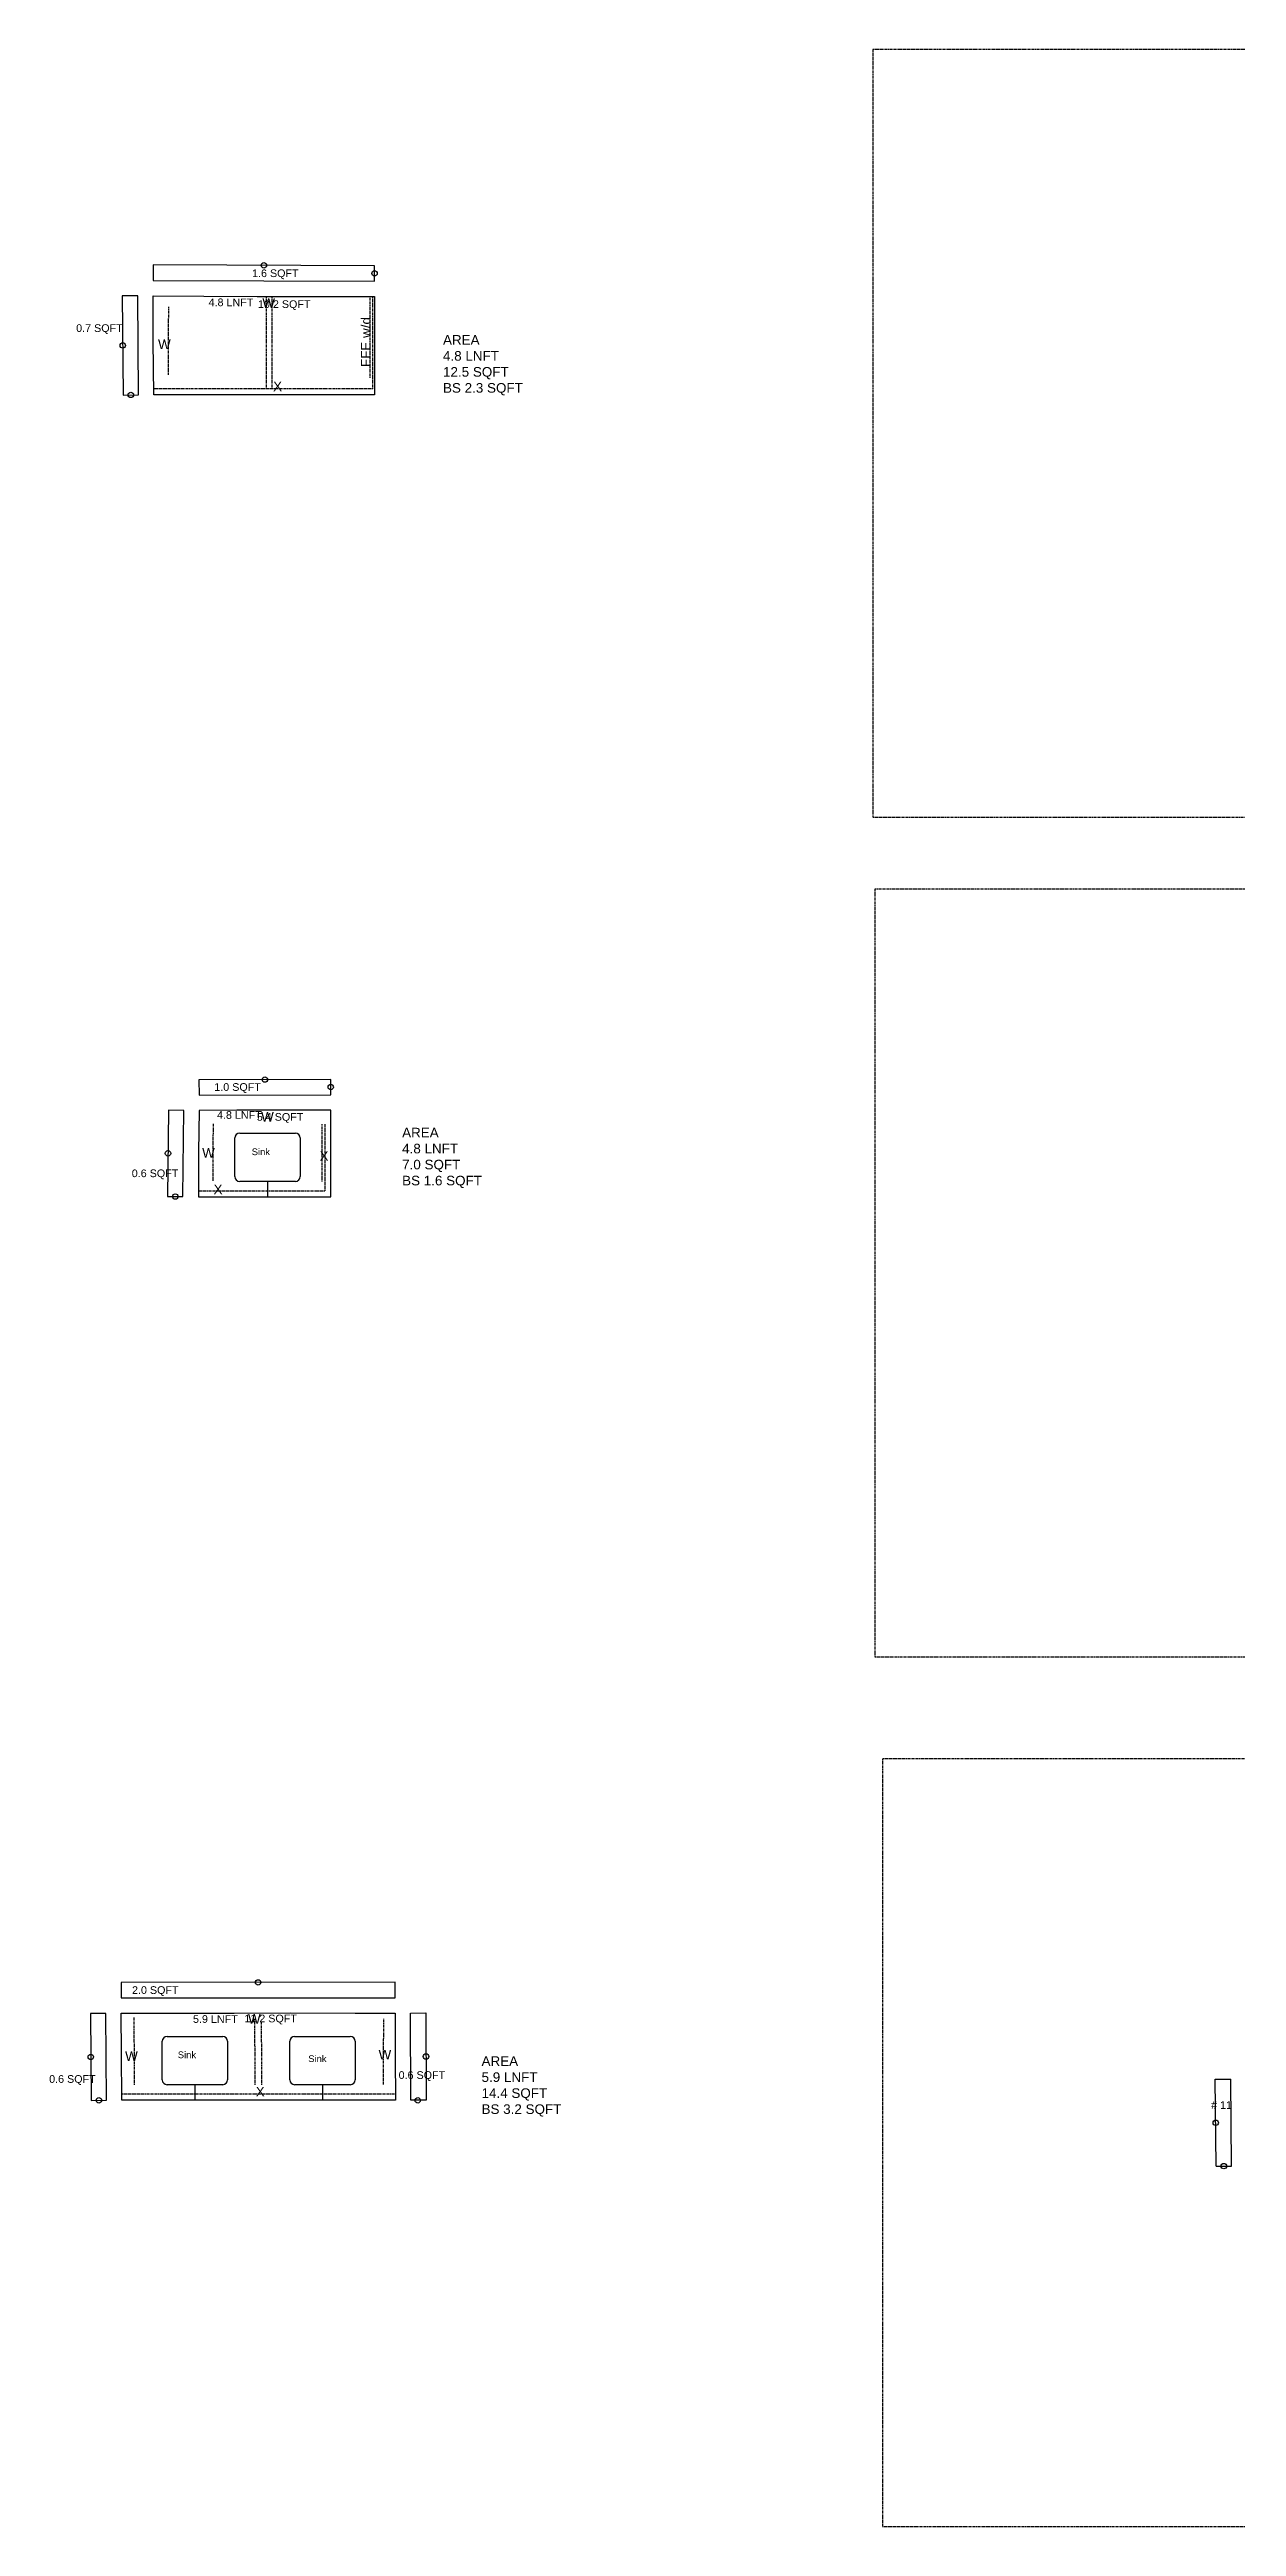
# Model space of a CAD drawing. Extents: x -347 to 953, y -714 to 758.
# Drawn here: x -304 to 4, y -714 to -69 of the extents above; entities that cross this region are included whole.
import ezdxf
from ezdxf.enums import TextEntityAlignment as Align

# ---------------------------------------------------------------- set-up
doc = ezdxf.new("R2010")
doc.units = 0
doc.header["$MEASUREMENT"] = 0
doc.linetypes.add('DASHED', pattern=[0.75, 0.5, -0.25])
doc.layers.get('0').update_dxf_attribs({"linetype": 'CONTINUOUS'})
for name, color, linetype in [('_CURVE', 7, 'CONTINUOUS'), ('BACK_SPLASH', 211, 'CONTINUOUS'), ('BLUE_BLUE', 5, 'CONTINUOUS'), ('GREEN_TEXT', 90, 'CONTINUOUS'), ('ORANGE_CABS', 30, 'DASHED'), ('RED_WALL', 1, 'CONTINUOUS')]:
    doc.layers.add(name, color=color, linetype=linetype)
doc.layers.add('No Print', color=8, linetype='CONTINUOUS', plot=False)
doc.styles.add('Model Text', font='arial.ttf', dxfattribs={"height": 2})
doc.styles.get("Standard").update_dxf_attribs({"font": 'arial.ttf'})

msp = doc.modelspace()

# ---------------------------------------------------------------- linework, layer by layer
at = {"color": 3, "linetype": 'Continuous'}
for centre in [(-248.729537, -125.100858), (-219.931099, -127.195909), (-285.45135, -145.965147), (-283.342083, -158.83973), (-248.469179, -337.0922), (-231.324226, -339.037685), (-273.675642, -356.303875), (-271.769302, -367.544468), (-250.218481, -572.139686), (-293.764378, -591.544976), (-206.53356, -591.433206), (-291.65475, -602.844126), (-208.68694, -602.844126), (-1.03027, -608.681816), (1.079358, -619.980967)]:
    msp.add_circle(centre, 0.707983, dxfattribs=at)
at = {"layer": '_CURVE', "color": 4, "linetype": 'Continuous'}
for p, q in [((-256.270218, -362.344497), (-256.270218, -352.281997)), ((-255.020218, -351.031997), (-240.520218, -351.031997)), ((-239.270218, -352.281997), (-239.270218, -362.344497)), ((-240.520218, -363.594497), (-255.020218, -363.594497)), ((-273.91339, -586.212451), (-259.41339, -586.212451)), ((-240.734485, -586.212451), (-226.234485, -586.212451)), ((-275.16339, -597.524951), (-275.16339, -587.462451)), ((-258.16339, -587.462451), (-258.16339, -597.524951)), ((-241.984485, -597.524951), (-241.984485, -587.462451)), ((-224.984485, -587.462451), (-224.984485, -597.524951)), ((-259.41339, -598.774951), (-273.91339, -598.774951)), ((-226.234485, -598.774951), (-240.734485, -598.774951))]:
    msp.add_line(p, q, dxfattribs=at)
for centre, start, end in [((-255.020218, -352.281997), 90, 180), ((-240.520218, -352.281997), 0, 90), ((-255.020218, -362.344497), 180, 270), ((-240.520218, -362.344497), 270, 0), ((-273.91339, -587.462451), 90, 180), ((-259.41339, -587.462451), 0, 90), ((-240.734485, -587.462451), 90, 180), ((-226.234485, -587.462451), 0, 90), ((-273.91339, -597.524951), 180, 270), ((-259.41339, -597.524951), 270, 0), ((-240.734485, -597.524951), 180, 270), ((-226.234485, -597.524951), 270, 0)]:
    msp.add_arc(centre, 1.25, start, end, dxfattribs=at)
at = {"layer": 'BACK_SPLASH', "color": 211}
for p, q in [((-1.139993, -597.374218), (2.859819, -597.335406)), ((-0.920548, -619.989415), (-1.139993, -597.374218)), ((3.079264, -619.950603), (2.859819, -597.335406)), ((-0.920548, -619.989415), (3.079264, -619.950603))]:
    msp.add_line(p, q, dxfattribs=at)
for points in [[(-219.924498, -125.19592), (-277.534575, -125.005795), (-277.547776, -129.005774), (-219.937699, -129.195898)], [(-285.560689, -133.073601), (-285.342012, -158.856692), (-281.342155, -158.822768), (-281.560833, -133.039676)], [(-265.595051, -341.146684), (-231.317866, -341.037675), (-231.330587, -337.037695), (-265.607771, -337.146704)], [(-269.769372, -367.561144), (-269.582191, -345.11331), (-273.582052, -345.079957), (-273.769233, -367.527792)], [(-285.876728, -576.159754), (-214.555732, -576.119617), (-214.557983, -572.119617), (-285.878979, -572.159754)], [(-289.654844, -602.813763), (-289.874289, -580.198565), (-293.874101, -580.237377), (-293.654656, -602.852574)], [(-210.553487, -580.112577), (-206.553493, -580.105538), (-206.513626, -602.760873), (-210.51362, -602.767912)]]:
    msp.add_lwpolyline(points, close=True, dxfattribs=at)
at = {"layer": 'BLUE_BLUE', "color": 5}
for points in [[(-250.487134, -133.180557), (-232.412629, -133.251571), (-219.9509, -133.195876), (-219.9509, -158.788843), (-277.342299, -158.788843), (-277.489247, -144.744934), (-277.560977, -133.005752), (-264.330041, -133.157983)], [(-255.757654, -345.040928), (-265.58233, -345.146663), (-265.719349, -356.02925), (-265.769511, -367.594497), (-231.26049, -367.594497), (-231.305145, -345.037655), (-244.631512, -345.077097)], [(-285.792212, -590.680632), (-285.874477, -580.159753), (-272.513909, -580.144016), (-256.435109, -580.125098), (-241.916391, -580.074578), (-224.990489, -580.135792), (-214.553481, -580.119616), (-214.578705, -591.440561), (-214.513621, -602.77495), (-285.655032, -602.77495)]]:
    msp.add_lwpolyline(points, close=True, dxfattribs=at)
at = {"layer": 'No Print', "linetype": 'DASHED', "ltscale": 0.5}
for points in [[(-90.219854, -268.742404), (194.819558, -268.742404), (194.819558, -68.913496), (-90.219854, -68.913496)], [(-89.703891, -487.34288), (195.335521, -487.34288), (195.335521, -287.513971), (-89.703891, -287.513971)], [(-87.784368, -713.789716), (197.255044, -713.789716), (197.255044, -513.960808), (-87.784368, -513.960808)]]:
    msp.add_lwpolyline(points, close=True, dxfattribs=at)
at = {"layer": 'ORANGE_CABS', "color": 30, "linetype": 'DASHED', "ltscale": 0.5}
for p, q in [((-248.0759, -157.288845), (-248.075901, -133.195928)), ((-246.5759, -157.288845), (-246.575901, -133.195928)), ((-221.07268, -154.425617), (-221.07268, -133.200891)), ((-220.3259, -157.288843), (-220.3259, -133.197553)), ((-273.561818, -153.594551), (-273.484895, -135.89924)), ((-220.3259, -157.288843), (-277.357995, -157.288843)), ((-261.947033, -348.60077), (-262.022022, -363.594497)), ((-233.518413, -363.594497), (-233.547916, -348.691597)), ((-232.763464, -366.094497), (-232.797918, -348.690112)), ((-265.763005, -366.094497), (-232.763464, -366.094497)), ((-282.345233, -598.774951), (-282.482356, -581.271875)), ((-250.981547, -598.774951), (-251.066856, -581.620955)), ((-249.255619, -598.774664), (-249.317779, -582.30674)), ((-217.604071, -581.593575), (-217.713358, -598.775434)), ((-214.522243, -601.27495), (-285.672046, -601.274951))]:
    msp.add_line(p, q, dxfattribs=at)
at = {"layer": 'RED_WALL', "color": 1}
for p, q in [((-247.770218, -363.594497), (-247.770218, -367.594497)), ((-266.66339, -598.774951), (-266.66339, -602.774951)), ((-233.484485, -598.774951), (-233.484485, -602.774951))]:
    msp.add_line(p, q, dxfattribs=at)

# ---------------------------------------------------------------- texts
at = {"linetype": 'Continuous', "char_height": 2, "attachment_point": 5, "style": 'Model Text'}
for s, insert in [('1.6 SQFT', (-245.743292, -127.430983)), ('4.8 LNFT', (-257.291083, -134.747752)), ('10.2 SQFT', (-243.42103, -135.47833)), ('0.7 SQFT', (-291.512684, -141.713802)), ('1.0 SQFT', (-255.56632, -339.298342)), ('4.8 LNFT', (-255.091361, -346.320318)), ('5.4 SQFT', (-244.503381, -347.080013)), ('0.6 SQFT', (-277.048018, -361.766564)), ('2.0 SQFT', (-276.980298, -574.414699)), ('5.9 LNFT', (-261.343065, -581.69253)), ('11.2 SQFT', (-246.961574, -581.810443)), ('0.6 SQFT', (-298.5451, -597.564288)), ('0.6 SQFT', (-207.604954, -596.542244)), ('# 11', (0.492699, -604.068295))]:
    msp.add_mtext(s, dxfattribs=dict(at, insert=insert))
at = {"linetype": 'Continuous', "char_height": 2.5, "attachment_point": 1, "style": 'Model Text'}
for s, insert in [('{\\C3;AREA\\P}4.8 LNFT\\P12.5 SQFT{\\C3;\\P\\C6;BS 2.3 SQFT}', (-202.104177, -143.252036)), ('{\\C3;AREA\\P}4.8 LNFT\\P7.0 SQFT{\\C3;\\P\\C6;BS 1.6 SQFT}', (-212.742233, -349.631814)), ('{\\C3;AREA\\P}5.9 LNFT\\P14.4 SQFT{\\C3;\\P\\C6;BS 3.2 SQFT}', (-192.075405, -591.385545))]:
    msp.add_mtext_dynamic_manual_height_columns(s, width=29.66556514, gutter_width=10, heights=[0], dxfattribs=dict(at, insert=insert))
at = {"layer": 'GREEN_TEXT', "color": 90}
for s, height, p in [('W', 2.5, (-249.121757, -133.669583)), ('W', 2.5, (-276.265791, -144.400281)), ('X', 2.5, (-246.308923, -155.369008)), ('W', 2.5, (-249.436616, -345.545145)), ('W', 2.5, (-264.785552, -354.912609)), ('Sink', 1.75, (-251.882182, -355.011077)), ('X', 2.5, (-234.219856, -355.737429)), ('X', 2.5, (-261.810284, -364.424518)), ('W', 2.5, (-252.852654, -580.393165)), ('W', 2.5, (-284.826444, -590.114811)), ('Sink', 1.75, (-271.118936, -590.119082)), ('Sink', 1.75, (-237.165556, -591.130938)), ('W', 2.5, (-218.871959, -589.706151)), ('X', 2.5, (-250.842599, -599.339004))]:
    msp.add_text(s, height=height, dxfattribs=at).set_placement(p, align=Align.TOP_LEFT)
msp.add_text('FFE w/d', height=2.5, rotation=90, dxfattribs=at).set_placement((-223.437726, -151.568517), align=Align.TOP_LEFT)

doc.saveas('drawing.dxf')
